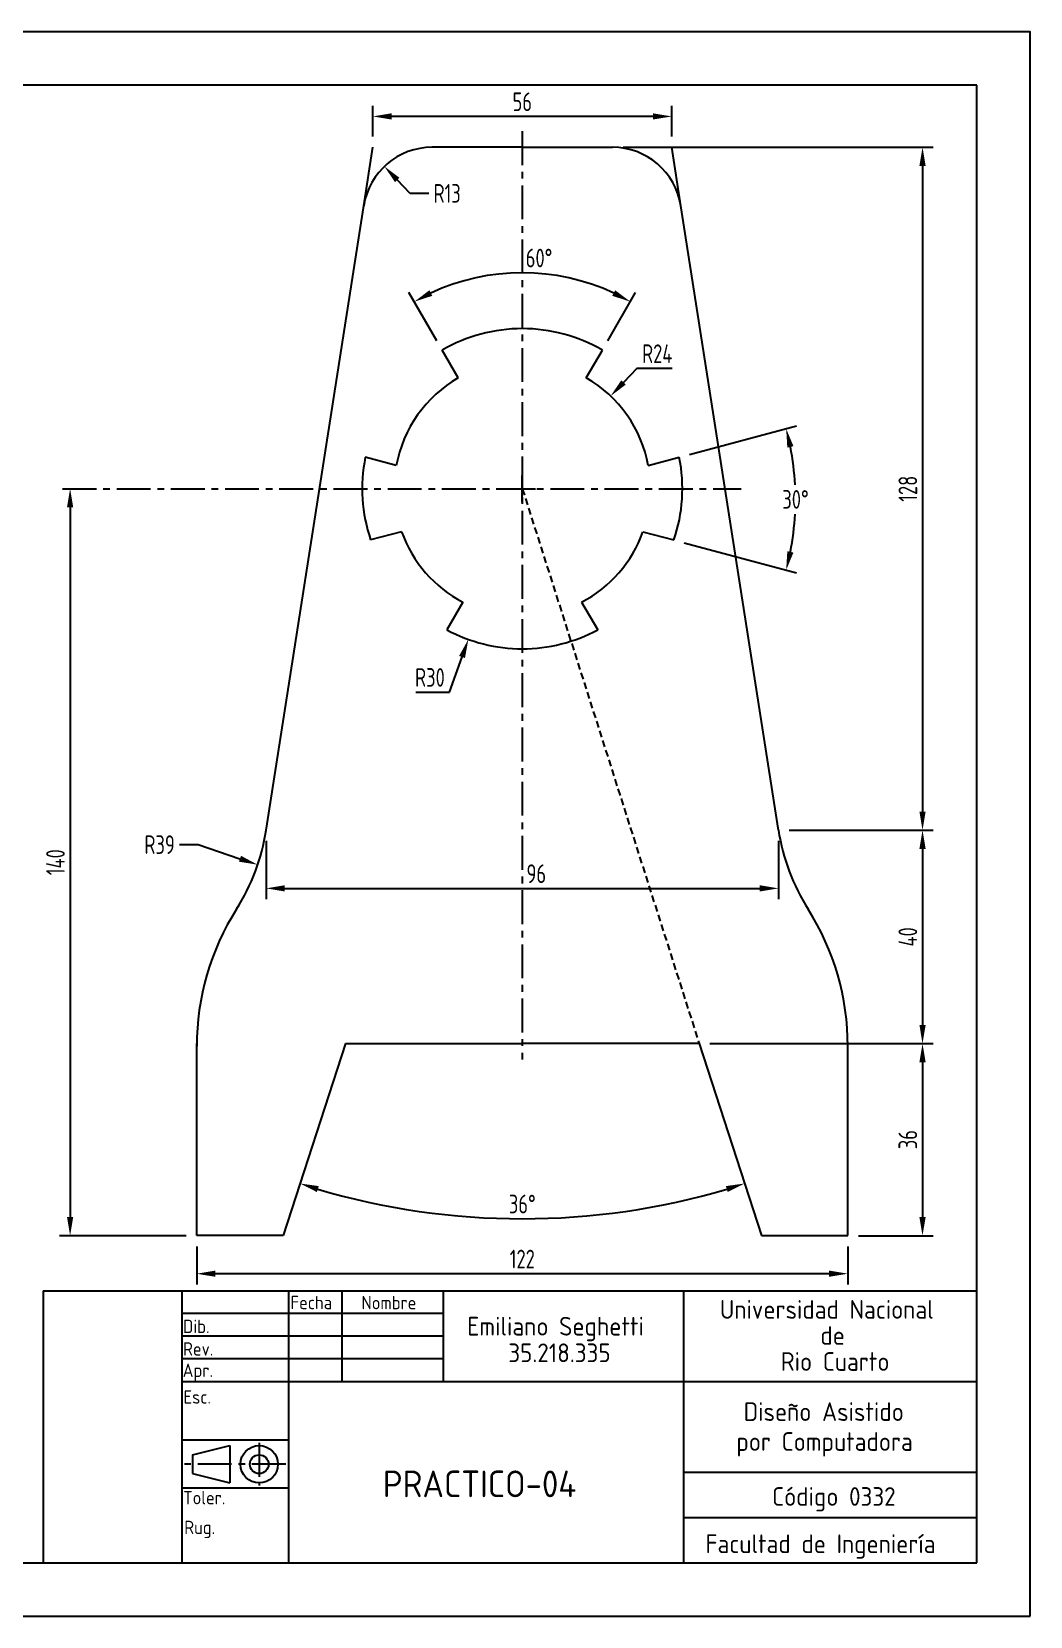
# Model space of a CAD drawing. Header units: inches. Extents: x 0 to 420, y 0 to 297.
# Drawn here: x 232.9 to 420, y 0 to 297 of the extents above; entities that cross this region are included whole.
import ezdxf

# ---------------------------------------------------------------- set-up
doc = ezdxf.new("R2010")
doc.units = ezdxf.units.IN
doc.header["$LTSCALE"] = 0.2
doc.header["$MEASUREMENT"] = 0
doc.linetypes.add('CENTER', pattern=[50.8, 31.75, -6.35, 6.35, -6.35])
doc.linetypes.add('HIDDEN', pattern=[9.525, 6.35, -3.175])
doc.layers.add('1', color=1, linetype='CENTER')
doc.layers.add('2', color=5, linetype='HIDDEN')
doc.styles.add('Mazufri', font='isocp.shx', dxfattribs={"width": 0.8})
doc.dimstyles.new('mazufri', dxfattribs={"dimtxt": 3.5, "dimasz": 3.5, "dimexe": 2, "dimexo": 2, "dimgap": 1, "dimtad": 1, "dimzin": 9, "dimtxsty": 'Mazufri', "dimblk2": 'CLOSEDBLANK', "dimcen": 2.5, "dimclrd": 1, "dimclre": 1, "dimclrt": 5, "dimadec": 0, "dimazin": 0, "dimtm": 1e-09, "dimtfac": 1, "dimtdec": 0, "dimtmove": 0, "dimatfit": 3, "dimfxl": 0, "dimarcsym": 0})
doc.dimstyles.new('mazufri radio', dxfattribs={"dimtxt": 3.5, "dimasz": 3.5, "dimexe": 2, "dimexo": 2, "dimgap": 1, "dimtad": 1, "dimtih": 1, "dimtoh": 1, "dimzin": 9, "dimtxsty": 'Mazufri', "dimcen": 2.5, "dimclrd": 1, "dimclre": 1, "dimclrt": 5, "dimadec": 0, "dimazin": 0, "dimtm": 1e-09, "dimtfac": 1, "dimtmove": 0, "dimatfit": 3, "dimfxl": 0, "dimarcsym": 0})

# ---------------------------------------------------------------- blocks, each defined once
blk = doc.blocks.new('*D56')
at = {"color": 1, "lineweight": -2}
for p, q in [((296.8, 277.34), (296.8, 283.12)), ((352.8, 277.34), (352.8, 283.12)), ((349.3, 281.12), (300.3, 281.12))]:
    blk.add_line(p, q, dxfattribs=at)
at = {"color": 1}
for points in [[(300.3, 281.7), (300.3, 280.54), (296.8, 281.12)], [(349.3, 281.7), (349.3, 280.54), (352.8, 281.12)]]:
    blk.add_solid(points, dxfattribs=at)
at = {"layer": 'Defpoints', "color": 0}
for p in [(296.8, 281.12), (296.8, 275.34), (352.8, 275.34)]:
    blk.add_point(p, dxfattribs=at)
at = {"color": 5, "insert": (324.8, 283.87), "char_height": 3.5, "attachment_point": 5, "style": 'Mazufri'}
blk.add_mtext('56', dxfattribs=at)
blk = doc.blocks.new('*D57')
at = {"color": 1, "lineweight": -2}
for p, q in [((260.59, 144.63), (264.09, 144.63)), ((264.09, 144.63), (271.9, 141.99))]:
    blk.add_line(p, q, dxfattribs=at)
at = {"color": 1}
blk.add_solid([(272.09, 142.54), (271.71, 141.44), (275.21, 140.87)], dxfattribs=at)
at = {"layer": 'Defpoints', "color": 0}
for p in [(238.27, 153.37), (275.21, 140.87)]:
    blk.add_point(p, dxfattribs=at)
at = {"color": 5, "insert": (256.83, 144.63), "char_height": 3.5, "attachment_point": 5, "style": 'Mazufri'}
blk.add_mtext('R39', dxfattribs=at)
blk = doc.blocks.new('*D58')
at = {"color": 1, "lineweight": -2}
blk.add_arc((324.8, 209.34), 134.83, 253.4874, 286.5126, dxfattribs=at)
at = {"color": 1}
for points in [[(286.31, 79.52), (286.65, 80.63), (283.14, 81.12)], [(362.95, 80.63), (363.3, 79.52), (366.47, 81.12)]]:
    blk.add_solid(points, dxfattribs=at)
at = {"layer": 'Defpoints', "color": 0}
for p in [(291.66, 107.34), (357.94, 107.34), (310.71, 75.26), (279.96, 71.34), (369.64, 71.34)]:
    blk.add_point(p, dxfattribs=at)
at = {"color": 5, "insert": (324.8, 77.27), "char_height": 3.5, "attachment_point": 5, "style": 'Mazufri'}
blk.add_mtext('36°', dxfattribs=at)
blk = doc.blocks.new('*D59')
at = {"color": 1, "lineweight": -2}
for p, q in [((303.79, 266.69), (301.37, 269.22)), ((307.29, 266.69), (303.79, 266.69))]:
    blk.add_line(p, q, dxfattribs=at)
at = {"color": 1}
blk.add_solid([(301.79, 269.62), (300.95, 268.81), (298.95, 271.75)], dxfattribs=at)
at = {"layer": 'Defpoints', "color": 0}
for p in [(298.95, 271.75), (307.93, 262.34)]:
    blk.add_point(p, dxfattribs=at)
at = {"color": 5, "insert": (310.72, 266.69), "char_height": 3.5, "attachment_point": 5, "style": 'Mazufri'}
blk.add_mtext('R13', dxfattribs=at)
blk = doc.blocks.new('*D60')
at = {"color": 1, "lineweight": -2}
for p, q in [((324.8, 208.84), (324.8, 213.84)), ((322.3, 211.34), (327.3, 211.34)), ((311.15, 173.22), (313.51, 179.81)), ((304.83, 173.22), (311.15, 173.22))]:
    blk.add_line(p, q, dxfattribs=at)
at = {"color": 1}
blk.add_solid([(312.96, 180), (314.06, 179.61), (314.69, 183.1)], dxfattribs=at)
at = {"layer": 'Defpoints', "color": 0}
for p in [(324.8, 211.34), (314.69, 183.1)]:
    blk.add_point(p, dxfattribs=at)
at = {"color": 5, "insert": (307.49, 175.97), "char_height": 3.5, "attachment_point": 5, "style": 'Mazufri'}
blk.add_mtext('R30', dxfattribs=at)
blk = doc.blocks.new('*D61')
at = {"color": 1, "lineweight": -2}
for p, q in [((346.29, 233.9), (343.77, 231.26)), ((352.89, 233.9), (346.29, 233.9)), ((324.8, 208.84), (324.8, 213.84)), ((322.3, 211.34), (327.3, 211.34))]:
    blk.add_line(p, q, dxfattribs=at)
at = {"color": 1}
blk.add_solid([(343.35, 231.66), (344.19, 230.85), (341.36, 228.72)], dxfattribs=at)
at = {"layer": 'Defpoints', "color": 0}
for p in [(341.36, 228.72), (324.8, 211.34)]:
    blk.add_point(p, dxfattribs=at)
at = {"color": 5, "insert": (350.09, 236.65), "char_height": 3.5, "attachment_point": 5, "style": 'Mazufri'}
blk.add_mtext('R24', dxfattribs=at)
blk = doc.blocks.new('*D62')
at = {"color": 1, "lineweight": -2}
for p, q in [((356.15, 217.74), (376.18, 223.11)), ((355.15, 201.21), (376.18, 195.58))]:
    blk.add_line(p, q, dxfattribs=at)
for start, end in [(3.0792, 11.0821), (348.9179, 356.9208)]:
    blk.add_arc((324.8, 209.34), 51.19, start, end, dxfattribs=at)
at = {"color": 1}
for points in [[(374.47, 219.05), (375.61, 219.32), (374.25, 222.59)], [(375.61, 199.37), (374.47, 199.64), (374.25, 196.09)]]:
    blk.add_solid(points, dxfattribs=at)
at = {"layer": 'Defpoints', "color": 0}
for p in [(354.22, 217.23), (348.41, 215.67), (347.41, 203.29), (375.8, 204.88), (353.22, 201.73)]:
    blk.add_point(p, dxfattribs=at)
at = {"color": 5, "insert": (376, 209.34), "char_height": 3.5, "attachment_point": 5, "style": 'Mazufri'}
blk.add_mtext('30°', dxfattribs=at)
blk = doc.blocks.new('*D63')
at = {"color": 1, "lineweight": -2}
for p, q in [((240.63, 211.34), (242.07, 211.34)), ((240.07, 207.84), (240.07, 74.84)), ((261.8, 71.34), (238.07, 71.34))]:
    blk.add_line(p, q, dxfattribs=at)
at = {"color": 1}
for points in [[(239.48, 207.84), (240.65, 207.84), (240.07, 211.34)], [(239.48, 74.84), (240.65, 74.84), (240.07, 71.34)]]:
    blk.add_solid(points, dxfattribs=at)
at = {"layer": 'Defpoints', "color": 0}
for p in [(238.63, 211.34), (240.07, 71.34), (263.8, 71.34)]:
    blk.add_point(p, dxfattribs=at)
at = {"color": 5, "insert": (237.32, 141.34), "char_height": 3.5, "attachment_point": 5, "rotation": 90, "style": 'Mazufri'}
blk.add_mtext('140', dxfattribs=at)
blk = doc.blocks.new('_ClosedBlank')
at = {"color": 0, "linetype": 'ByBlock', "lineweight": -2}
for p, q in [((-1, 0.167), (0, 0)), ((-1, 0.167), (-1, -0.167)), ((0, 0), (-1, -0.167))]:
    blk.add_line(p, q, dxfattribs=at)
blk = doc.blocks.new('*D64')
at = {"color": 1, "lineweight": -2}
for p, q in [((263.8, 69.34), (263.8, 62.21)), ((385.8, 69.34), (385.8, 62.21)), ((382.3, 64.21), (267.3, 64.21))]:
    blk.add_line(p, q, dxfattribs=at)
at = {"color": 1}
for points in [[(267.3, 64.8), (267.3, 63.63), (263.8, 64.21)], [(382.3, 64.8), (382.3, 63.63), (385.8, 64.21)]]:
    blk.add_solid(points, dxfattribs=at)
at = {"layer": 'Defpoints', "color": 0}
for p in [(263.8, 71.34), (385.8, 71.34), (263.8, 64.21)]:
    blk.add_point(p, dxfattribs=at)
at = {"color": 5, "insert": (324.8, 66.96), "char_height": 3.5, "attachment_point": 5, "style": 'Mazufri'}
blk.add_mtext('122', dxfattribs=at)
blk = doc.blocks.new('*D65')
at = {"color": 1, "lineweight": -2}
for p, q in [((359.94, 107.34), (401.8, 107.34)), ((399.8, 103.84), (399.8, 74.84)), ((387.8, 71.34), (401.8, 71.34))]:
    blk.add_line(p, q, dxfattribs=at)
at = {"color": 1}
for points in [[(399.22, 103.84), (400.39, 103.84), (399.8, 107.34)], [(399.22, 74.84), (400.39, 74.84), (399.8, 71.34)]]:
    blk.add_solid(points, dxfattribs=at)
at = {"layer": 'Defpoints', "color": 0}
for p in [(357.94, 107.34), (385.8, 71.34), (399.8, 71.34)]:
    blk.add_point(p, dxfattribs=at)
at = {"color": 5, "insert": (397.05, 89.34), "char_height": 3.5, "attachment_point": 5, "rotation": 90, "style": 'Mazufri'}
blk.add_mtext('36', dxfattribs=at)
blk = doc.blocks.new('*D66')
at = {"color": 1, "lineweight": -2}
for p, q in [((374.8, 147.34), (401.8, 147.34)), ((399.8, 143.84), (399.8, 110.84)), ((387.8, 107.34), (401.8, 107.34))]:
    blk.add_line(p, q, dxfattribs=at)
at = {"color": 1}
for points in [[(399.22, 143.84), (400.39, 143.84), (399.8, 147.34)], [(399.22, 110.84), (400.39, 110.84), (399.8, 107.34)]]:
    blk.add_solid(points, dxfattribs=at)
at = {"layer": 'Defpoints', "color": 0}
for p in [(372.8, 147.34), (385.8, 107.34), (399.8, 107.34)]:
    blk.add_point(p, dxfattribs=at)
at = {"color": 5, "insert": (397.05, 127.34), "char_height": 3.5, "attachment_point": 5, "rotation": 90, "style": 'Mazufri'}
blk.add_mtext('40', dxfattribs=at)
blk = doc.blocks.new('*D67')
at = {"color": 1, "lineweight": -2}
for p, q in [((343.68, 275.34), (401.8, 275.34)), ((399.8, 271.84), (399.8, 150.84)), ((374.8, 147.34), (401.8, 147.34))]:
    blk.add_line(p, q, dxfattribs=at)
at = {"color": 1}
for points in [[(399.22, 271.84), (400.39, 271.84), (399.8, 275.34)], [(399.22, 150.84), (400.39, 150.84), (399.8, 147.34)]]:
    blk.add_solid(points, dxfattribs=at)
at = {"layer": 'Defpoints', "color": 0}
for p in [(341.68, 275.34), (372.8, 147.34), (399.8, 147.34)]:
    blk.add_point(p, dxfattribs=at)
at = {"color": 5, "insert": (397.05, 211.34), "char_height": 3.5, "attachment_point": 5, "rotation": 90, "style": 'Mazufri'}
blk.add_mtext('128', dxfattribs=at)

msp = doc.modelspace()

# ---------------------------------------------------------------- linework, layer by layer
for p, q in [((410, 287), (25.005, 287)), ((410, 10), (410, 287)), ((324.803, 275.345), (307.929, 275.345)), ((324.803, 275.345), (341.676, 275.345)), ((276.803, 147.345), (295.085, 264.352)), ((372.803, 147.345), (354.521, 264.352)), ((312.803, 232.129), (309.803, 237.325)), ((336.803, 232.129), (339.803, 237.325)), ((301.196, 215.67), (295.385, 217.227)), ((348.41, 215.67), (354.22, 217.227)), ((302.196, 203.287), (296.385, 201.73)), ((347.41, 203.287), (353.22, 201.73)), ((313.679, 190.078), (310.677, 184.878)), ((335.926, 190.078), (338.929, 184.878)), ((263.803, 71.345), (263.803, 107.345)), ((291.661, 107.345), (279.964, 71.345)), ((291.661, 107.345), (324.803, 107.345)), ((357.945, 107.345), (324.803, 107.345)), ((357.945, 107.345), (369.642, 71.345)), ((385.803, 71.345), (385.803, 107.345)), ((279.964, 71.345), (263.803, 71.345)), ((369.642, 71.345), (385.803, 71.345)), ((235, 61), (410, 61)), ((235, 61), (235, 10)), ((263, 30.25), (270, 32)), ((263, 30.25), (263, 26.75)), ((270, 32), (270, 25)), ((263, 26.75), (270, 25)), ((25.005, 10), (410, 10)), ((235, 10), (410, 10))]:
    msp.add_line(p, q)
at = {"color": 1}
for p, q in [((295.085, 264.352), (296.803, 275.345)), ((354.521, 264.352), (352.803, 275.345)), ((308.803, 239.057), (303.565, 248.13)), ((340.803, 239.057), (346.041, 248.13)), ((276.803, 145.345), (276.803, 134.437)), ((372.803, 145.345), (372.803, 134.437)), ((280.303, 136.437), (369.303, 136.437)), ((281, 61), (281, 10)), ((291, 61), (291, 44)), ((310, 61), (310, 44)), ((310, 56.75), (261, 56.75)), ((310, 52.5), (261, 52.5)), ((310, 48.25), (261, 48.25)), ((281, 33), (261, 33)), ((355, 27), (410, 27)), ((281, 24), (261, 24)), ((355, 18.5), (410, 18.5))]:
    msp.add_line(p, q, dxfattribs=at)
at = {"color": 5}
for p, q in [((261, 61), (261, 10)), ((355, 61), (355, 10)), ((261, 44), (410, 44))]:
    msp.add_line(p, q, dxfattribs=at)
at = {"color": 1, "linetype": 'CENTER'}
for p, q in [((275.5, 32.5), (275.5, 24.5)), ((280.5, 28.5), (261.5, 28.5))]:
    msp.add_line(p, q, dxfattribs=at)
msp.add_lwpolyline([(420, 0), (420, 297), (0, 297), (0, 0)], close=True)
for radius in [3.5, 1.75]:
    msp.add_circle((275.5, 28.5), radius)
for centre, radius, start, end in [((307.929, 262.345), 13, 90, 171.11934), ((341.676, 262.345), 13, 8.88066, 90), ((324.803, 211.345), 30, 90, 120), ((324.803, 211.345), 30, 60, 90), ((324.803, 211.345), 24, 120, 169.61695), ((324.803, 211.345), 24, 10.38305, 60), ((324.803, 211.345), 30, 168.69212, 198.69212), ((324.803, 211.345), 30, 341.30788, 11.30788), ((324.803, 211.345), 24, 199.61695, 242.38802), ((324.803, 211.345), 24, 297.61198, 340.38305), ((324.803, 211.345), 30, 241.91021, 270), ((324.803, 211.345), 30, 270, 298.08979), ((238.27, 153.365), 39, 327.69346, 351.11934), ((411.335, 153.365), 39, 188.88066, 212.30654), ((311.803, 106.868), 48, 147.69346, 180), ((337.803, 106.868), 48, 0, 32.30654)]:
    msp.add_arc(centre, radius, start, end)
at = {"color": 1}
msp.add_arc((324.803, 211.345), 40.476, 64.95602, 115.04398, dxfattribs=at)
for points in [[(307.939, 247.497), (307.399, 248.532), (304.565, 246.397)], [(342.206, 248.532), (341.667, 247.497), (345.041, 246.397)], [(280.303, 137.021), (280.303, 135.854), (276.803, 136.437)], [(369.303, 137.021), (369.303, 135.854), (372.803, 136.437)]]:
    msp.add_solid(points, dxfattribs=at)
at = {"layer": '1'}
for p, q in [((324.803, 278.345), (324.803, 104.345)), ((238.632, 211.345), (365.803, 211.345))]:
    msp.add_line(p, q, dxfattribs=at)
at = {"layer": '2'}
msp.add_line((324.803, 211.345), (357.945, 107.345), dxfattribs=at)

# ---------------------------------------------------------------- texts
at = {"color": 5, "style": 'Mazufri'}
for s, height, p in [('Fecha', 2.5, (281.361, 57.559)), ('Nombre', 2.5, (294.665, 57.539)), ('Universidad Nacional', 3.5, (361.838, 55.767)), ('Dib.', 2.5, (261.222, 53.085)), ('Emiliano Seghetti', 3.5, (314.489, 52.619)), ('de', 3.5, (380.653, 50.887)), ('Rev.', 2.5, (261.222, 48.86)), ('35.218.335', 3.5, (322.192, 47.637)), ('Rio Cuarto', 3.5, (373.236, 46.008)), ('Apr.', 2.5, (261.158, 44.858)), ('Esc.', 2.5, (261.318, 39.857)), ('Diseño Asistido', 3.5, (366.292, 36.61)), ('por Computadora', 3.5, (364.908, 31.008)), ('PRACTICO-04', 5, (298.673, 22.322)), ('Código 0332', 3.5, (371.607, 20.707)), ('Toler.', 2.5, (261.259, 20.989)), ('Rug.', 2.5, (261.451, 15.41)), ('Facultad de Ingeniería', 3.5, (359.124, 11.852))]:
    msp.add_text(s, height=height, dxfattribs=at).set_placement(p)
at = {"color": 5, "char_height": 3.5, "attachment_point": 5, "style": 'Mazufri'}
for s, insert in [('60°', (327.94, 254.584)), ('96', (327.431, 139.187))]:
    msp.add_mtext(s, dxfattribs=dict(at, insert=insert))

# ---------------------------------------------------------------- dimensions: what is measured, and where the dimension line sits
for base, p1, p2, dimstyle, picture, middle in [((296.803, 281.121), (352.803, 275.345), (296.803, 275.345), 'mazufri radio', '*D56', (324.803, 283.871)), ((263.803, 64.212), (385.803, 71.345), (263.803, 71.345), 'mazufri', '*D64', (324.803, 66.963))]:
    dim = msp.add_linear_dim(base=base, p1=p1, p2=p2, dimstyle=dimstyle)
    dim.commit()
    dim.dimension.update_dxf_attribs({"geometry": picture, "text_midpoint": middle})
for base, p1, p2, picture, middle in [((399.803, 147.345), (341.676, 275.345), (372.803, 147.345), '*D67', (397.053, 211.345)), ((240.066, 71.345), (238.632, 211.345), (263.803, 71.345), '*D63', (237.316, 141.345)), ((399.803, 107.345), (372.803, 147.345), (385.803, 107.345), '*D66', (397.053, 127.345)), ((399.803, 71.345), (357.945, 107.345), (385.803, 71.345), '*D65', (397.053, 89.345))]:
    dim = msp.add_linear_dim(base=base, p1=p1, p2=p2, angle=90, dimstyle='mazufri')
    dim.commit()
    dim.dimension.update_dxf_attribs({"geometry": picture, "text_midpoint": middle})
dim = msp.add_radius_dim(center=(307.929, 262.345), mpoint=(298.954, 271.749), dimstyle='mazufri radio')
dim.commit()
dim.dimension.update_dxf_attribs({"geometry": '*D59', "text_midpoint": (310.725, 266.685), "dimtype": 164})
for center, mpoint, override, picture, middle in [((324.803, 211.345), (341.357, 228.722), {"dimtofl": 0}, '*D61', (350.088, 233.899)), ((238.27, 153.365), (275.214, 140.87), {"dimtmove": 1}, '*D57', (264.088, 144.633))]:
    dim = msp.add_radius_dim(center=center, mpoint=mpoint, dimstyle='mazufri radio', override=override)
    dim.commit()
    dim.dimension.update_dxf_attribs({"geometry": picture, "text_midpoint": middle, "dimtype": 164})
for base, line1, line2, picture, middle in [((375.803, 204.883), ((348.41, 215.67), (354.22, 217.227)), ((347.41, 203.287), (353.22, 201.73)), '*D62', (375.997, 209.345)), ((310.71, 75.255), ((291.661, 107.345), (279.964, 71.345)), ((357.945, 107.345), (369.642, 71.345)), '*D58', (324.803, 77.267))]:
    dim = msp.add_angular_dim_2l(base=base, line1=line1, line2=line2, dimstyle='mazufri radio')
    dim.commit()
    dim.dimension.update_dxf_attribs({"geometry": picture, "text_midpoint": middle})
dim = msp.add_radius_dim(center=(324.803, 211.345), mpoint=(314.688, 183.101), dimstyle='mazufri radio', override={"dimtofl": 0})
dim.commit()
dim.dimension.update_dxf_attribs({"geometry": '*D60', "text_midpoint": (307.487, 175.966)})

doc.saveas('drawing.dxf')
